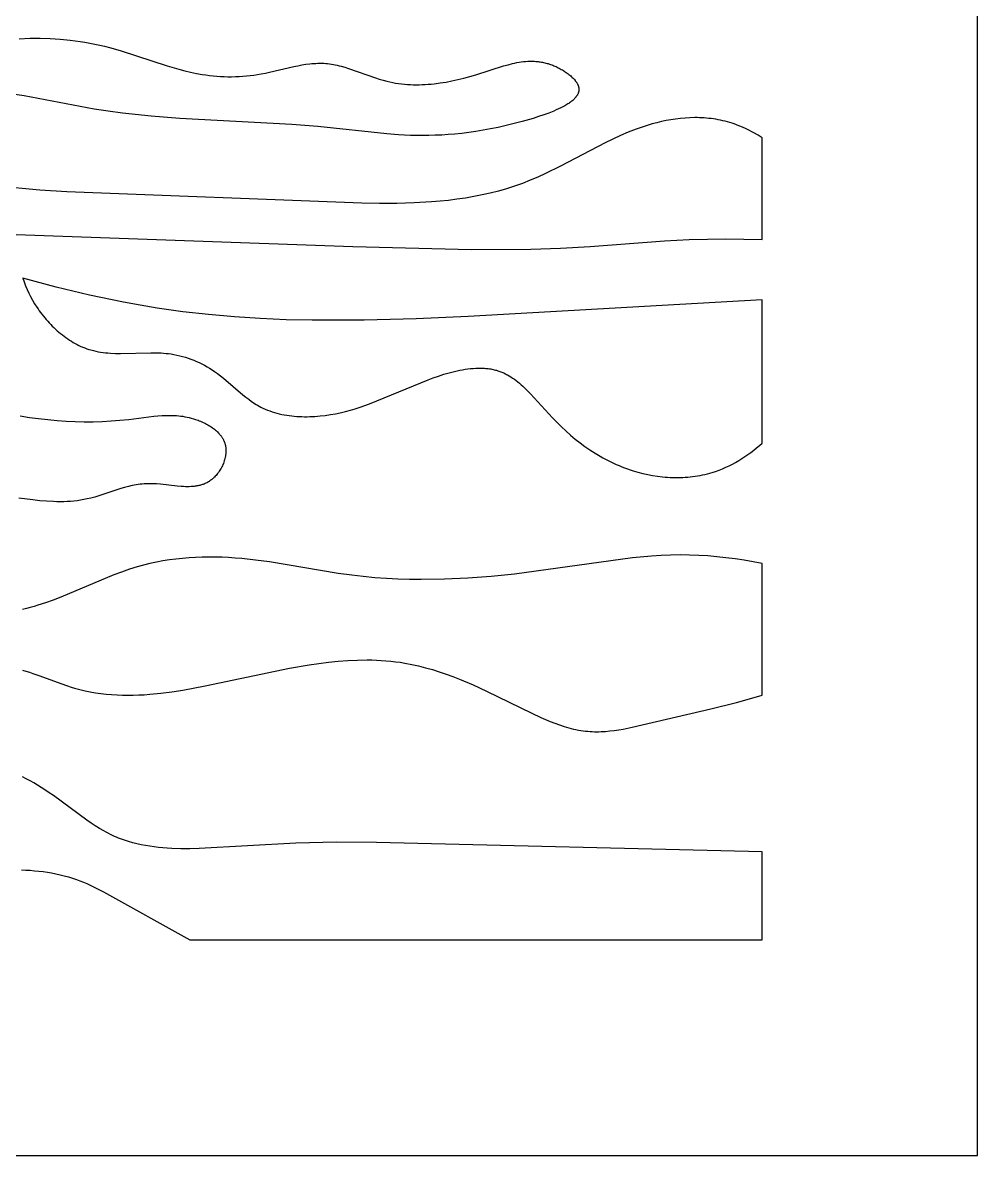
# Model space of a CAD drawing. Header units: millimetres. Extents: x 735 to 1140, y 263 to 1308.
# Drawn here: x 918.6 to 1140.3, y 262.6 to 525.6 of the extents above; entities that cross this region are included whole.
import ezdxf

# ---------------------------------------------------------------- set-up
doc = ezdxf.new("R2010")
doc.units = ezdxf.units.MM
doc.layers.add('DEFAULT_LAYER', color=1, linetype='Continuous', true_color=0xff0000)

msp = doc.modelspace()

# ---------------------------------------------------------------- linework, layer by layer
at = {"layer": 'DEFAULT_LAYER'}
for p, q in [((1140.35, 262.59), (1140.35, 1308.34)), ((917.83, 521.83), (920.35, 521.92)), ((920.35, 521.92), (922.67, 521.93)), ((922.67, 521.93), (925, 521.87)), ((925, 521.87), (927.33, 521.72)), ((927.33, 521.72), (929.65, 521.5)), ((929.65, 521.5), (931.96, 521.2)), ((931.96, 521.2), (933.11, 521.01)), ((933.11, 521.01), (934.26, 520.81)), ((934.26, 520.81), (935.41, 520.59)), ((935.41, 520.59), (936.55, 520.35)), ((936.55, 520.35), (937.68, 520.08)), ((937.68, 520.08), (938.81, 519.8)), ((938.81, 519.8), (940.17, 519.43)), ((940.17, 519.43), (941.53, 519.04)), ((941.53, 519.04), (952.23, 515.55)), ((952.23, 515.55), (954.92, 514.76)), ((981.61, 515.36), (982.54, 515.55)), ((982.54, 515.55), (983.47, 515.73)), ((983.47, 515.73), (984.4, 515.88)), ((984.4, 515.88), (985.33, 516)), ((985.33, 516), (985.79, 516.05)), ((985.79, 516.05), (986.26, 516.08)), ((986.26, 516.08), (986.72, 516.11)), ((986.72, 516.11), (987.18, 516.13)), ((987.18, 516.13), (987.64, 516.14)), ((987.64, 516.14), (988.1, 516.13)), ((988.1, 516.13), (988.56, 516.12)), ((988.56, 516.12), (989.02, 516.09)), ((989.02, 516.09), (989.46, 516.04)), ((989.46, 516.04), (989.91, 515.99)), ((989.91, 515.99), (990.35, 515.93)), ((990.35, 515.93), (990.8, 515.85)), ((990.8, 515.85), (991.24, 515.76)), ((991.24, 515.76), (991.69, 515.67)), ((991.69, 515.67), (992.13, 515.56)), ((992.13, 515.56), (992.57, 515.45)), ((992.57, 515.45), (993.46, 515.2)), ((1023.84, 513.43), (1030.33, 515.51)), ((1030.33, 515.51), (1031.35, 515.8)), ((1031.35, 515.8), (1032.37, 516.05)), ((1032.37, 516.05), (1032.88, 516.17)), ((1032.88, 516.17), (1033.4, 516.27)), ((1033.4, 516.27), (1033.91, 516.36)), ((1033.91, 516.36), (1034.42, 516.44)), ((1034.42, 516.44), (1034.94, 516.5)), ((1034.94, 516.5), (1035.45, 516.55)), ((1035.45, 516.55), (1035.97, 516.59)), ((1035.97, 516.59), (1036.49, 516.6)), ((1036.49, 516.6), (1037.01, 516.6)), ((1037.01, 516.6), (1037.27, 516.6)), ((1037.27, 516.6), (1037.53, 516.59)), ((1037.53, 516.59), (1037.79, 516.57)), ((1037.79, 516.57), (1038.05, 516.55)), ((1038.05, 516.55), (1038.32, 516.52)), ((1038.32, 516.52), (1038.58, 516.49)), ((1038.58, 516.49), (1038.84, 516.45)), ((1038.84, 516.45), (1039.1, 516.41)), ((1039.1, 516.41), (1039.37, 516.36)), ((1039.37, 516.36), (1039.63, 516.31)), ((1039.63, 516.31), (1039.9, 516.25)), ((1039.9, 516.25), (1040.16, 516.18)), ((1040.16, 516.18), (1040.43, 516.11)), ((1040.43, 516.11), (1040.69, 516.04)), ((1040.69, 516.04), (1040.96, 515.95)), ((1040.96, 515.95), (1041.23, 515.86)), ((1041.23, 515.86), (1041.5, 515.77)), ((1041.5, 515.77), (1041.76, 515.66)), ((1041.76, 515.66), (1042.01, 515.56)), ((1042.01, 515.56), (1042.26, 515.45)), ((1042.26, 515.45), (1042.51, 515.34)), ((954.92, 514.76), (956.27, 514.4)), ((956.27, 514.4), (957.62, 514.07)), ((957.62, 514.07), (958.99, 513.79)), ((958.99, 513.79), (960.36, 513.54)), ((960.36, 513.54), (961.2, 513.41)), ((961.2, 513.41), (962.05, 513.3)), ((962.05, 513.3), (962.89, 513.21)), ((962.89, 513.21), (963.74, 513.13)), ((963.74, 513.13), (964.6, 513.08)), ((964.6, 513.08), (965.45, 513.04)), ((965.45, 513.04), (966.31, 513.01)), ((966.31, 513.01), (967.17, 513.01)), ((967.17, 513.01), (968.03, 513.02)), ((968.03, 513.02), (968.89, 513.06)), ((968.89, 513.06), (969.75, 513.11)), ((969.75, 513.11), (970.61, 513.18)), ((970.61, 513.18), (971.47, 513.27)), ((971.47, 513.27), (972.33, 513.37)), ((972.33, 513.37), (973.19, 513.5)), ((973.19, 513.5), (974.05, 513.65)), ((974.05, 513.65), (975, 513.83)), ((975, 513.83), (975.95, 514.03)), ((975.95, 514.03), (981.61, 515.36)), ((993.46, 515.2), (994.34, 514.92)), ((994.34, 514.92), (1000.55, 512.74)), ((1021.09, 512.67), (1022.47, 513.04)), ((1022.47, 513.04), (1023.84, 513.43)), ((1042.51, 515.34), (1042.76, 515.23)), ((1042.76, 515.23), (1043, 515.1)), ((1043, 515.1), (1043.25, 514.98)), ((1043.25, 514.98), (1043.49, 514.85)), ((1043.49, 514.85), (1043.73, 514.71)), ((1043.73, 514.71), (1043.97, 514.57)), ((1043.97, 514.57), (1044.2, 514.43)), ((1044.2, 514.43), (1044.43, 514.28)), ((1044.43, 514.28), (1044.66, 514.13)), ((1044.66, 514.13), (1044.88, 513.98)), ((1044.88, 513.98), (1045.1, 513.82)), ((1045.1, 513.82), (1045.31, 513.67)), ((1045.31, 513.67), (1045.51, 513.51)), ((1045.51, 513.51), (1045.71, 513.34)), ((1045.71, 513.34), (1045.91, 513.18)), ((1045.91, 513.18), (1046.09, 513.01)), ((1046.09, 513.01), (1046.27, 512.84)), ((1046.27, 512.84), (1046.45, 512.67)), ((1000.55, 512.74), (1001.44, 512.45)), ((1001.44, 512.45), (1002.34, 512.18)), ((1002.34, 512.18), (1003.24, 511.95)), ((1003.24, 511.95), (1003.91, 511.79)), ((1003.91, 511.79), (1004.58, 511.65)), ((1004.58, 511.65), (1005.26, 511.53)), ((1005.26, 511.53), (1005.94, 511.43)), ((1005.94, 511.43), (1006.62, 511.34)), ((1006.62, 511.34), (1007.3, 511.27)), ((1007.3, 511.27), (1007.99, 511.22)), ((1007.99, 511.22), (1008.67, 511.18)), ((1008.67, 511.18), (1009.36, 511.15)), ((1009.36, 511.15), (1010.04, 511.14)), ((1010.04, 511.14), (1010.73, 511.15)), ((1010.73, 511.15), (1011.42, 511.17)), ((1011.42, 511.17), (1012.11, 511.2)), ((1012.11, 511.2), (1012.8, 511.24)), ((1012.8, 511.24), (1013.49, 511.3)), ((1013.49, 511.3), (1014.18, 511.37)), ((1014.18, 511.37), (1015.57, 511.55)), ((1015.57, 511.55), (1016.95, 511.77)), ((1016.95, 511.77), (1018.33, 512.03)), ((1018.33, 512.03), (1019.71, 512.33)), ((1019.71, 512.33), (1021.09, 512.67)), ((1046.45, 512.67), (1046.61, 512.5)), ((1046.61, 512.5), (1046.76, 512.33)), ((1046.76, 512.33), (1046.91, 512.16)), ((1046.91, 512.16), (1046.98, 512.07)), ((1046.98, 512.07), (1047.05, 511.98)), ((1047.05, 511.98), (1047.11, 511.9)), ((1047.11, 511.9), (1047.17, 511.81)), ((1047.17, 511.81), (1047.23, 511.73)), ((1047.23, 511.73), (1047.29, 511.64)), ((1047.29, 511.64), (1047.35, 511.55)), ((1047.35, 511.55), (1047.4, 511.47)), ((1047.4, 511.47), (1047.45, 511.38)), ((1047.45, 511.38), (1047.49, 511.29)), ((1047.49, 511.29), (1047.54, 511.21)), ((1047.54, 511.21), (1047.58, 511.12)), ((1047.58, 511.12), (1047.61, 511.04)), ((1047.61, 511.04), (1047.65, 510.95)), ((1047.65, 510.95), (1047.68, 510.87)), ((1047.68, 510.87), (1047.71, 510.78)), ((1047.71, 510.78), (1047.73, 510.7)), ((1047.73, 510.7), (1047.75, 510.61)), ((1047.75, 510.61), (1047.77, 510.53)), ((1047.77, 510.53), (1047.79, 510.44)), ((1047.79, 510.44), (1047.8, 510.4)), ((1047.8, 510.4), (1047.8, 510.36)), ((1047.8, 510.36), (1047.81, 510.32)), ((1047.81, 510.32), (1047.81, 510.28)), ((1047.81, 510.28), (1047.81, 510.24)), ((1047.81, 510.24), (1047.82, 510.19)), ((1047.82, 510.19), (1047.82, 510.15)), ((1047.82, 510.15), (1047.82, 510.11)), ((918.97, 508.55), (915.75, 509.06)), ((935.21, 505.47), (918.97, 508.55)), ((1046.53, 507.65), (1046.37, 507.51)), ((1046.68, 507.79), (1046.53, 507.65)), ((1046.82, 507.94), (1046.68, 507.79)), ((1046.89, 508.01), (1046.82, 507.94)), ((1046.96, 508.09), (1046.89, 508.01)), ((1047.02, 508.16), (1046.96, 508.09)), ((1047.08, 508.23), (1047.02, 508.16)), ((1047.14, 508.31), (1047.08, 508.23)), ((1047.2, 508.38), (1047.14, 508.31)), ((1047.26, 508.46), (1047.2, 508.38)), ((1047.31, 508.53), (1047.26, 508.46)), ((1047.36, 508.61), (1047.31, 508.53)), ((1047.41, 508.69), (1047.36, 508.61)), ((1047.45, 508.76), (1047.41, 508.69)), ((1047.5, 508.84), (1047.45, 508.76)), ((1047.54, 508.92), (1047.5, 508.84)), ((1047.57, 508.99), (1047.54, 508.92)), ((1047.61, 509.07), (1047.57, 508.99)), ((1047.64, 509.15), (1047.61, 509.07)), ((1047.67, 509.23), (1047.64, 509.15)), ((1047.7, 509.31), (1047.67, 509.23)), ((1047.72, 509.39), (1047.7, 509.31)), ((1047.75, 509.47), (1047.72, 509.39)), ((1047.77, 509.55), (1047.75, 509.47)), ((1047.78, 509.63), (1047.77, 509.55)), ((1047.8, 509.71), (1047.78, 509.63)), ((1047.81, 509.79), (1047.8, 509.75)), ((1047.8, 509.75), (1047.8, 509.71)), ((1047.82, 509.91), (1047.81, 509.87)), ((1047.81, 509.87), (1047.81, 509.83)), ((1047.81, 509.83), (1047.81, 509.79)), ((1047.82, 510.11), (1047.82, 510.07)), ((1047.82, 510.07), (1047.82, 510.03)), ((1047.82, 510.03), (1047.82, 509.99)), ((1047.82, 509.99), (1047.82, 509.95)), ((1047.82, 509.95), (1047.82, 509.91)), ((938.49, 504.97), (935.21, 505.47)), ((941.8, 504.53), (938.49, 504.97)), ((1042.01, 505.04), (1040.86, 504.58)), ((1042.56, 505.28), (1042.01, 505.04)), ((1043.1, 505.52), (1042.56, 505.28)), ((1043.61, 505.77), (1043.1, 505.52)), ((1044.11, 506.02), (1043.61, 505.77)), ((1044.58, 506.28), (1044.11, 506.02)), ((1045.02, 506.54), (1044.58, 506.28)), ((1045.24, 506.68), (1045.02, 506.54)), ((1045.44, 506.81), (1045.24, 506.68)), ((1045.64, 506.95), (1045.44, 506.81)), ((1045.83, 507.09), (1045.64, 506.95)), ((1046.02, 507.22), (1045.83, 507.09)), ((1046.2, 507.36), (1046.02, 507.22)), ((1046.37, 507.51), (1046.2, 507.36)), ((948.45, 503.84), (941.8, 504.53)), ((955.12, 503.33), (948.45, 503.84)), ((981.11, 501.94), (955.12, 503.33)), ((1034.65, 502.61), (1032.75, 502.11)), ((1037.17, 503.33), (1034.65, 502.61)), ((1038.43, 503.73), (1037.17, 503.33)), ((1039.66, 504.14), (1038.43, 503.73)), ((1040.86, 504.58), (1039.66, 504.14)), ((1065.91, 502.33), (1064.84, 502.05)), ((1066.99, 502.59), (1065.91, 502.33)), ((1068.08, 502.82), (1066.99, 502.59)), ((1069.18, 503.01), (1068.08, 502.82)), ((1070.28, 503.18), (1069.18, 503.01)), ((1071.39, 503.31), (1070.28, 503.18)), ((1072.49, 503.41), (1071.39, 503.31)), ((1073.6, 503.47), (1072.49, 503.41)), ((1074.71, 503.5), (1073.6, 503.47)), ((1075.26, 503.5), (1074.71, 503.5)), ((1075.81, 503.49), (1075.26, 503.5)), ((1076.36, 503.47), (1075.81, 503.49)), ((1076.91, 503.44), (1076.36, 503.47)), ((1077.46, 503.39), (1076.91, 503.44)), ((1078.01, 503.34), (1077.46, 503.39)), ((1078.55, 503.28), (1078.01, 503.34)), ((1079.1, 503.21), (1078.55, 503.28)), ((1079.64, 503.12), (1079.1, 503.21)), ((1080.18, 503.03), (1079.64, 503.12)), ((1080.72, 502.92), (1080.18, 503.03)), ((1081.25, 502.8), (1080.72, 502.92)), ((1081.78, 502.67), (1081.25, 502.8)), ((1082.31, 502.53), (1081.78, 502.67)), ((1082.84, 502.38), (1082.31, 502.53)), ((1083.37, 502.21), (1082.84, 502.38)), ((987.21, 501.44), (981.11, 501.94)), ((1003.19, 499.71), (987.21, 501.44)), ((1005.91, 499.52), (1003.19, 499.71)), ((1019.03, 499.7), (1017.47, 499.57)), ((1020.62, 499.86), (1019.03, 499.7)), ((1022.24, 500.06), (1020.62, 499.86)), ((1023.89, 500.3), (1022.24, 500.06)), ((1025.58, 500.57), (1023.89, 500.3)), ((1027.31, 500.89), (1025.58, 500.57)), ((1029.08, 501.25), (1027.31, 500.89)), ((1030.89, 501.65), (1029.08, 501.25)), ((1032.75, 502.11), (1030.89, 501.65)), ((1059.27, 500.12), (1057.46, 499.35)), ((1061.1, 500.83), (1059.27, 500.12)), ((1062.02, 501.16), (1061.1, 500.83)), ((1062.95, 501.48), (1062.02, 501.16)), ((1063.89, 501.77), (1062.95, 501.48)), ((1064.84, 502.05), (1063.89, 501.77)), ((1083.9, 502.03), (1083.37, 502.21)), ((1084.42, 501.84), (1083.9, 502.03)), ((1084.94, 501.64), (1084.42, 501.84)), ((1085.45, 501.43), (1084.94, 501.64)), ((1085.96, 501.21), (1085.45, 501.43)), ((1086.47, 500.98), (1085.96, 501.21)), ((1086.97, 500.74), (1086.47, 500.98)), ((1087.47, 500.49), (1086.97, 500.74)), ((1087.96, 500.23), (1087.47, 500.49)), ((1088.45, 499.96), (1087.96, 500.23)), ((1089.41, 499.4), (1088.45, 499.96)), ((1008.68, 499.39), (1005.91, 499.52)), ((1011.52, 499.35), (1008.68, 499.39)), ((1012.97, 499.36), (1011.52, 499.35)), ((1014.45, 499.4), (1012.97, 499.36)), ((1015.95, 499.47), (1014.45, 499.4)), ((1017.47, 499.57), (1015.95, 499.47)), ((1053.91, 497.67), (1043.52, 492.22)), ((1055.68, 498.53), (1053.91, 497.67)), ((1057.46, 499.35), (1055.68, 498.53)), ((1090.35, 498.81), (1089.41, 499.4)), ((1090.35, 475.2), (1090.35, 498.81)), ((1043.52, 492.22), (1040.05, 490.5)), ((1038.3, 489.7), (1036.53, 488.95)), ((1040.05, 490.5), (1038.3, 489.7)), ((922.65, 486.68), (912.46, 487.62)), ((928.88, 486.28), (922.65, 486.68)), ((1031, 487), (1029.12, 486.46)), ((1032.86, 487.59), (1031, 487)), ((1034.71, 488.24), (1032.86, 487.59)), ((1036.53, 488.95), (1034.71, 488.24)), ((997.39, 483.65), (928.88, 486.28)), ((1013.57, 483.92), (1009.57, 483.69)), ((1015.56, 484.09), (1013.57, 483.92)), ((1017.54, 484.3), (1015.56, 484.09)), ((1019.5, 484.55), (1017.54, 484.3)), ((1021.45, 484.84), (1019.5, 484.55)), ((1023.39, 485.17), (1021.45, 484.84)), ((1025.32, 485.55), (1023.39, 485.17)), ((1027.23, 485.98), (1025.32, 485.55)), ((1029.12, 486.46), (1027.23, 485.98)), ((1001.48, 483.57), (997.39, 483.65)), ((1005.54, 483.58), (1001.48, 483.57)), ((1009.57, 483.69), (1005.54, 483.58)), ((902.74, 476.88), (995.28, 473.58)), ((995.28, 473.58), (1022.86, 472.91)), ((1043.56, 473.21), (1050.44, 473.58)), ((1050.44, 473.58), (1067.67, 474.89)), ((1067.67, 474.89), (1073.41, 475.2)), ((1073.41, 475.2), (1077.65, 475.31)), ((1077.65, 475.31), (1081.88, 475.34)), ((1081.88, 475.34), (1090.35, 475.2)), ((1022.86, 472.91), (1036.66, 472.99)), ((1036.66, 472.99), (1043.56, 473.21)), ((926.41, 464.18), (918.68, 466.24)), ((918.68, 466.24), (918.98, 465.36)), ((918.98, 465.36), (919.31, 464.49)), ((919.31, 464.49), (919.67, 463.63)), ((919.67, 463.63), (920.06, 462.78)), ((934.19, 462.31), (926.41, 464.18)), ((920.06, 462.78), (920.48, 461.95)), ((920.48, 461.95), (920.93, 461.12)), ((920.93, 461.12), (921.41, 460.31)), ((921.41, 460.31), (921.92, 459.51)), ((942.02, 460.66), (934.19, 462.31)), ((945.96, 459.94), (942.02, 460.66)), ((1090.35, 461.23), (1022.12, 457.31)), ((1090.35, 427.94), (1090.35, 461.23)), ((921.92, 459.51), (922.21, 459.09)), ((922.21, 459.09), (922.5, 458.67)), ((922.5, 458.67), (922.81, 458.25)), ((922.81, 458.25), (923.12, 457.84)), ((923.12, 457.84), (923.44, 457.43)), ((949.9, 459.29), (945.96, 459.94)), ((955.85, 458.45), (949.9, 459.29)), ((961.82, 457.77), (955.85, 458.45)), ((967.81, 457.24), (961.82, 457.77)), ((923.44, 457.43), (923.77, 457.03)), ((923.77, 457.03), (924.1, 456.63)), ((924.1, 456.63), (924.45, 456.24)), ((924.45, 456.24), (924.8, 455.86)), ((924.8, 455.86), (925.15, 455.48)), ((925.15, 455.48), (925.52, 455.11)), ((925.52, 455.11), (925.89, 454.75)), ((973.81, 456.86), (967.81, 457.24)), ((979.82, 456.6), (973.81, 456.86)), ((985.85, 456.45), (979.82, 456.6)), ((997.92, 456.46), (985.85, 456.45)), ((1010.02, 456.78), (997.92, 456.46)), ((1022.12, 457.31), (1010.02, 456.78)), ((925.89, 454.75), (926.27, 454.39)), ((926.27, 454.39), (926.66, 454.04)), ((926.66, 454.04), (927.05, 453.7)), ((927.05, 453.7), (927.44, 453.37)), ((927.44, 453.37), (927.85, 453.05)), ((927.85, 453.05), (928.26, 452.74)), ((928.26, 452.74), (928.67, 452.44)), ((928.67, 452.44), (929.09, 452.15)), ((929.09, 452.15), (929.52, 451.86)), ((929.52, 451.86), (929.95, 451.59)), ((929.95, 451.59), (930.39, 451.33)), ((930.39, 451.33), (930.83, 451.08)), ((930.83, 451.08), (931.27, 450.85)), ((931.27, 450.85), (931.72, 450.62)), ((931.72, 450.62), (932.18, 450.41)), ((932.18, 450.41), (932.63, 450.21)), ((932.63, 450.21), (933.09, 450.03)), ((933.09, 450.03), (933.56, 449.86)), ((933.56, 449.86), (934.03, 449.7)), ((934.03, 449.7), (934.5, 449.56)), ((934.5, 449.56), (935.05, 449.41)), ((935.05, 449.41), (935.61, 449.28)), ((935.61, 449.28), (936.17, 449.17)), ((936.17, 449.17), (936.73, 449.07)), ((936.73, 449.07), (937.3, 448.99)), ((937.3, 448.99), (937.86, 448.92)), ((937.86, 448.92), (938.44, 448.87)), ((938.44, 448.87), (939.01, 448.83)), ((939.01, 448.83), (940.17, 448.78)), ((940.17, 448.78), (941.34, 448.77)), ((941.34, 448.77), (948.42, 448.94)), ((948.42, 448.94), (949.6, 448.92)), ((949.6, 448.92), (950.77, 448.87)), ((950.77, 448.87), (951.36, 448.83)), ((951.36, 448.83), (951.94, 448.78)), ((951.94, 448.78), (952.53, 448.72)), ((952.53, 448.72), (953.11, 448.64)), ((953.11, 448.64), (953.78, 448.53)), ((953.78, 448.53), (954.45, 448.39)), ((954.45, 448.39), (955.12, 448.24)), ((955.12, 448.24), (955.78, 448.07)), ((955.78, 448.07), (956.43, 447.88)), ((956.43, 447.88), (957.09, 447.67)), ((957.09, 447.67), (957.73, 447.44)), ((957.73, 447.44), (958.37, 447.19)), ((958.37, 447.19), (959, 446.92)), ((959, 446.92), (959.63, 446.64)), ((959.63, 446.64), (960.24, 446.33)), ((960.24, 446.33), (960.85, 446.01)), ((960.85, 446.01), (961.45, 445.68)), ((961.45, 445.68), (962.04, 445.33)), ((962.04, 445.33), (962.62, 444.96)), ((962.62, 444.96), (963.19, 444.58)), ((963.19, 444.58), (963.89, 444.08)), ((1017.72, 444.28), (1018.96, 444.6)), ((1018.96, 444.6), (1019.58, 444.74)), ((1019.58, 444.74), (1020.2, 444.87)), ((1020.2, 444.87), (1020.82, 444.99)), ((1020.82, 444.99), (1021.43, 445.09)), ((1021.43, 445.09), (1022.04, 445.18)), ((1022.04, 445.18), (1022.65, 445.25)), ((1022.65, 445.25), (1023.25, 445.3)), ((1023.25, 445.3), (1023.85, 445.34)), ((1023.85, 445.34), (1024.44, 445.36)), ((1024.44, 445.36), (1025.03, 445.36)), ((1025.03, 445.36), (1025.33, 445.35)), ((1025.33, 445.35), (1025.62, 445.34)), ((1025.62, 445.34), (1025.91, 445.32)), ((1025.91, 445.32), (1026.19, 445.3)), ((1026.19, 445.3), (1026.48, 445.27)), ((1026.48, 445.27), (1026.76, 445.23)), ((1026.76, 445.23), (1027.04, 445.19)), ((1027.04, 445.19), (1027.33, 445.15)), ((1027.33, 445.15), (1027.6, 445.1)), ((1027.6, 445.1), (1027.88, 445.04)), ((1027.88, 445.04), (1028.15, 444.98)), ((1028.15, 444.98), (1028.43, 444.91)), ((1028.43, 444.91), (1028.7, 444.84)), ((1028.7, 444.84), (1028.97, 444.76)), ((1028.97, 444.76), (1029.23, 444.67)), ((1029.23, 444.67), (1029.49, 444.58)), ((1029.49, 444.58), (1029.71, 444.49)), ((1029.71, 444.49), (1029.93, 444.4)), ((963.89, 444.08), (964.57, 443.56)), ((964.57, 443.56), (965.25, 443.02)), ((965.25, 443.02), (969.8, 439.15)), ((999.22, 437.07), (1012.77, 442.64)), ((1012.77, 442.64), (1014, 443.09)), ((1014, 443.09), (1015.23, 443.52)), ((1015.23, 443.52), (1016.47, 443.92)), ((1016.47, 443.92), (1017.72, 444.28)), ((1029.93, 444.4), (1030.15, 444.31)), ((1030.15, 444.31), (1030.36, 444.22)), ((1030.36, 444.22), (1030.58, 444.11)), ((1030.58, 444.11), (1030.79, 444.01)), ((1030.79, 444.01), (1031, 443.9)), ((1031, 443.9), (1031.21, 443.79)), ((1031.21, 443.79), (1031.62, 443.55)), ((1031.62, 443.55), (1032.03, 443.3)), ((1032.03, 443.3), (1032.43, 443.03)), ((1032.43, 443.03), (1032.83, 442.75)), ((1032.83, 442.75), (1033.22, 442.46)), ((1033.22, 442.46), (1033.61, 442.15)), ((1033.61, 442.15), (1034, 441.84)), ((1034, 441.84), (1034.38, 441.51)), ((1034.38, 441.51), (1034.76, 441.17)), ((1034.76, 441.17), (1035.13, 440.83)), ((1035.13, 440.83), (1035.88, 440.11)), ((1035.88, 440.11), (1036.61, 439.37)), ((1036.61, 439.37), (1041.68, 433.83)), ((969.8, 439.15), (970.46, 438.62)), ((970.46, 438.62), (971.13, 438.11)), ((971.13, 438.11), (971.81, 437.62)), ((971.81, 437.62), (972.16, 437.39)), ((972.16, 437.39), (972.5, 437.16)), ((972.5, 437.16), (972.86, 436.94)), ((972.86, 436.94), (973.21, 436.72)), ((973.21, 436.72), (973.57, 436.52)), ((997.01, 436.29), (998.12, 436.67)), ((998.12, 436.67), (999.22, 437.07)), ((918.05, 434.26), (920.2, 433.92)), ((920.2, 433.92), (922.35, 433.63)), ((943.32, 433.46), (949.08, 434.19)), ((949.08, 434.19), (950.04, 434.28)), ((950.04, 434.28), (951.01, 434.34)), ((951.01, 434.34), (951.97, 434.38)), ((951.97, 434.38), (952.45, 434.39)), ((952.45, 434.39), (952.94, 434.39)), ((952.94, 434.39), (953.42, 434.38)), ((953.42, 434.38), (953.9, 434.36)), ((953.9, 434.36), (954.39, 434.32)), ((954.39, 434.32), (954.87, 434.28)), ((954.87, 434.28), (955.36, 434.23)), ((955.36, 434.23), (955.84, 434.16)), ((955.84, 434.16), (956.33, 434.08)), ((956.33, 434.08), (956.82, 433.98)), ((956.82, 433.98), (957.31, 433.88)), ((973.57, 436.52), (973.94, 436.32)), ((973.94, 436.32), (974.45, 436.07)), ((974.45, 436.07), (974.96, 435.83)), ((974.96, 435.83), (975.49, 435.61)), ((975.49, 435.61), (976.02, 435.41)), ((976.02, 435.41), (976.57, 435.22)), ((976.57, 435.22), (977.11, 435.05)), ((977.11, 435.05), (977.67, 434.89)), ((977.67, 434.89), (978.23, 434.75)), ((978.23, 434.75), (978.8, 434.62)), ((978.8, 434.62), (979.37, 434.5)), ((979.37, 434.5), (979.95, 434.4)), ((979.95, 434.4), (980.53, 434.32)), ((980.53, 434.32), (981.12, 434.25)), ((981.12, 434.25), (981.71, 434.19)), ((981.71, 434.19), (982.3, 434.14)), ((982.3, 434.14), (982.9, 434.11)), ((982.9, 434.11), (983.5, 434.09)), ((983.5, 434.09), (984.1, 434.08)), ((984.1, 434.08), (984.7, 434.08)), ((984.7, 434.08), (985.3, 434.09)), ((985.3, 434.09), (985.9, 434.11)), ((985.9, 434.11), (986.5, 434.15)), ((986.5, 434.15), (987.7, 434.25)), ((987.7, 434.25), (988.9, 434.39)), ((988.9, 434.39), (990.09, 434.56)), ((990.09, 434.56), (991.26, 434.77)), ((991.26, 434.77), (992.41, 435.01)), ((992.41, 435.01), (993.59, 435.29)), ((993.59, 435.29), (994.74, 435.6)), ((994.74, 435.6), (995.88, 435.93)), ((995.88, 435.93), (997.01, 436.29)), ((922.35, 433.63), (924.51, 433.39)), ((924.51, 433.39), (926.68, 433.19)), ((926.68, 433.19), (928.75, 433.05)), ((928.75, 433.05), (930.83, 432.96)), ((930.83, 432.96), (932.91, 432.91)), ((932.91, 432.91), (935, 432.92)), ((935, 432.92), (937.08, 432.97)), ((937.08, 432.97), (939.16, 433.08)), ((939.16, 433.08), (941.24, 433.24)), ((941.24, 433.24), (943.32, 433.46)), ((957.31, 433.88), (957.8, 433.75)), ((957.8, 433.75), (958.29, 433.61)), ((958.29, 433.61), (958.78, 433.46)), ((958.78, 433.46), (959.07, 433.36)), ((959.07, 433.36), (959.36, 433.25)), ((959.36, 433.25), (959.65, 433.14)), ((959.65, 433.14), (959.94, 433.02)), ((959.94, 433.02), (960.23, 432.89)), ((960.23, 432.89), (960.52, 432.76)), ((960.52, 432.76), (960.81, 432.63)), ((960.81, 432.63), (961.09, 432.49)), ((961.09, 432.49), (961.36, 432.34)), ((961.36, 432.34), (961.64, 432.19)), ((961.64, 432.19), (961.91, 432.03)), ((961.91, 432.03), (962.17, 431.86)), ((962.17, 431.86), (962.43, 431.69)), ((962.43, 431.69), (962.69, 431.52)), ((962.69, 431.52), (962.93, 431.34)), ((962.93, 431.34), (963.18, 431.15)), ((1041.68, 433.83), (1042.71, 432.77)), ((1042.71, 432.77), (1043.75, 431.75)), ((1043.75, 431.75), (1044.81, 430.76)), ((963.18, 431.15), (963.41, 430.96)), ((963.41, 430.96), (963.63, 430.76)), ((963.63, 430.76), (963.85, 430.56)), ((963.85, 430.56), (964.06, 430.35)), ((964.06, 430.35), (964.16, 430.24)), ((964.16, 430.24), (964.26, 430.13)), ((964.26, 430.13), (964.36, 430.02)), ((964.36, 430.02), (964.45, 429.91)), ((964.45, 429.91), (964.54, 429.8)), ((964.54, 429.8), (964.63, 429.69)), ((964.63, 429.69), (964.72, 429.57)), ((964.72, 429.57), (964.8, 429.46)), ((964.8, 429.46), (964.88, 429.34)), ((964.88, 429.34), (964.96, 429.22)), ((964.96, 429.22), (965.03, 429.1)), ((965.03, 429.1), (965.11, 428.98)), ((965.11, 428.98), (965.18, 428.86)), ((965.18, 428.86), (965.24, 428.74)), ((965.24, 428.74), (965.3, 428.61)), ((1044.81, 430.76), (1045.89, 429.8)), ((1045.89, 429.8), (1046.98, 428.88)), ((1046.98, 428.88), (1048.1, 428)), ((965.3, 428.61), (965.36, 428.48)), ((965.36, 428.48), (965.42, 428.36)), ((965.42, 428.36), (965.47, 428.23)), ((965.47, 428.23), (965.52, 428.1)), ((965.52, 428.1), (965.57, 427.97)), ((965.57, 427.97), (965.61, 427.83)), ((965.61, 427.83), (965.65, 427.7)), ((965.65, 427.7), (965.69, 427.57)), ((965.69, 427.57), (965.72, 427.43)), ((965.72, 427.43), (965.75, 427.3)), ((965.75, 427.3), (965.77, 427.16)), ((965.77, 427.16), (965.79, 427.03)), ((965.79, 427.03), (965.81, 426.9)), ((965.81, 426.9), (965.83, 426.76)), ((965.83, 426.76), (965.84, 426.62)), ((965.84, 426.62), (965.85, 426.49)), ((965.85, 426.49), (965.85, 426.35)), ((965.85, 426.35), (965.85, 426.21)), ((965.85, 426.21), (965.85, 426.07)), ((965.85, 426.07), (965.85, 425.93)), ((1048.1, 428), (1049.23, 427.16)), ((1049.23, 427.16), (1050.39, 426.36)), ((1050.39, 426.36), (1051.57, 425.6)), ((1087.75, 425.79), (1088.42, 426.3)), ((1088.42, 426.3), (1089.08, 426.83)), ((1089.08, 426.83), (1089.72, 427.38)), ((1089.72, 427.38), (1090.35, 427.94)), ((965.35, 423.52), (965.25, 423.24)), ((965.45, 423.8), (965.35, 423.52)), ((965.54, 424.09), (965.45, 423.8)), ((965.61, 424.37), (965.54, 424.09)), ((965.68, 424.65), (965.61, 424.37)), ((965.71, 424.8), (965.68, 424.65)), ((965.74, 424.94), (965.71, 424.8)), ((965.76, 425.08), (965.74, 424.94)), ((965.78, 425.22), (965.76, 425.08)), ((965.8, 425.37), (965.78, 425.22)), ((965.82, 425.51), (965.8, 425.37)), ((965.83, 425.65), (965.82, 425.51)), ((965.84, 425.79), (965.83, 425.65)), ((965.85, 425.93), (965.84, 425.79)), ((1051.57, 425.6), (1052.76, 424.88)), ((1052.76, 424.88), (1053.37, 424.53)), ((1053.37, 424.53), (1053.98, 424.2)), ((1053.98, 424.2), (1054.6, 423.88)), ((1054.6, 423.88), (1055.22, 423.57)), ((1055.22, 423.57), (1055.85, 423.27)), ((1083.45, 423.06), (1084.2, 423.47)), ((1084.2, 423.47), (1084.93, 423.89)), ((1084.93, 423.89), (1085.65, 424.34)), ((1085.65, 424.34), (1086.36, 424.8)), ((1086.36, 424.8), (1087.06, 425.29)), ((1087.06, 425.29), (1087.75, 425.79)), ((963.92, 420.91), (963.74, 420.68)), ((964.1, 421.15), (963.92, 420.91)), ((964.27, 421.4), (964.1, 421.15)), ((964.43, 421.65), (964.27, 421.4)), ((964.59, 421.9), (964.43, 421.65)), ((964.73, 422.16), (964.59, 421.9)), ((964.87, 422.43), (964.73, 422.16)), ((965.01, 422.7), (964.87, 422.43)), ((965.13, 422.97), (965.01, 422.7)), ((965.25, 423.24), (965.13, 422.97)), ((1055.85, 423.27), (1056.49, 422.99)), ((1056.49, 422.99), (1057.13, 422.71)), ((1057.13, 422.71), (1057.77, 422.45)), ((1057.77, 422.45), (1058.43, 422.2)), ((1058.43, 422.2), (1059.08, 421.96)), ((1059.08, 421.96), (1059.75, 421.73)), ((1059.75, 421.73), (1060.42, 421.52)), ((1060.42, 421.52), (1061.53, 421.19)), ((1061.53, 421.19), (1062.65, 420.9)), ((1062.65, 420.9), (1063.79, 420.65)), ((1077.09, 420.67), (1077.65, 420.81)), ((1077.65, 420.81), (1078.21, 420.96)), ((1078.21, 420.96), (1078.76, 421.12)), ((1078.76, 421.12), (1079.57, 421.38)), ((1079.57, 421.38), (1080.36, 421.67)), ((1080.36, 421.67), (1081.15, 421.98)), ((1081.15, 421.98), (1081.93, 422.32)), ((1081.93, 422.32), (1082.69, 422.68)), ((1082.69, 422.68), (1083.45, 423.06)), ((944.54, 418.16), (944.08, 418.07)), ((944.99, 418.24), (944.54, 418.16)), ((945.45, 418.32), (944.99, 418.24)), ((945.9, 418.38), (945.45, 418.32)), ((946.37, 418.43), (945.9, 418.38)), ((946.83, 418.47), (946.37, 418.43)), ((947.3, 418.5), (946.83, 418.47)), ((947.77, 418.52), (947.3, 418.5)), ((948.25, 418.52), (947.77, 418.52)), ((948.72, 418.51), (948.25, 418.52)), ((949.2, 418.49), (948.72, 418.51)), ((949.68, 418.47), (949.2, 418.49)), ((950.65, 418.38), (949.68, 418.47)), ((954.53, 417.95), (950.65, 418.38)), ((959.76, 418.12), (959.55, 418.07)), ((959.97, 418.18), (959.76, 418.12)), ((960.18, 418.24), (959.97, 418.18)), ((960.38, 418.3), (960.18, 418.24)), ((960.59, 418.37), (960.38, 418.3)), ((960.79, 418.45), (960.59, 418.37)), ((960.99, 418.54), (960.79, 418.45)), ((961.18, 418.63), (960.99, 418.54)), ((961.38, 418.72), (961.18, 418.63)), ((961.57, 418.82), (961.38, 418.72)), ((961.76, 418.93), (961.57, 418.82)), ((961.95, 419.05), (961.76, 418.93)), ((962.13, 419.17), (961.95, 419.05)), ((962.32, 419.31), (962.13, 419.17)), ((962.42, 419.39), (962.32, 419.31)), ((962.53, 419.47), (962.42, 419.39)), ((962.64, 419.56), (962.53, 419.47)), ((962.75, 419.65), (962.64, 419.56)), ((962.85, 419.75), (962.75, 419.65)), ((962.95, 419.84), (962.85, 419.75)), ((963.06, 419.94), (962.95, 419.84)), ((963.16, 420.04), (963.06, 419.94)), ((963.36, 420.25), (963.16, 420.04)), ((963.55, 420.46), (963.36, 420.25)), ((963.74, 420.68), (963.55, 420.46)), ((1063.79, 420.65), (1064.93, 420.44)), ((1064.93, 420.44), (1066.09, 420.26)), ((1066.09, 420.26), (1067.25, 420.12)), ((1067.25, 420.12), (1067.83, 420.06)), ((1067.83, 420.06), (1068.41, 420.02)), ((1068.41, 420.02), (1069, 419.99)), ((1069, 419.99), (1069.58, 419.96)), ((1069.58, 419.96), (1070.17, 419.95)), ((1070.17, 419.95), (1070.75, 419.95)), ((1070.75, 419.95), (1071.33, 419.96)), ((1071.33, 419.96), (1071.92, 419.98)), ((1071.92, 419.98), (1072.5, 420.01)), ((1072.5, 420.01), (1073.08, 420.05)), ((1073.08, 420.05), (1073.66, 420.1)), ((1073.66, 420.1), (1074.23, 420.17)), ((1074.23, 420.17), (1074.81, 420.25)), ((1074.81, 420.25), (1075.38, 420.34)), ((1075.38, 420.34), (1075.95, 420.44)), ((1075.95, 420.44), (1076.52, 420.55)), ((1076.52, 420.55), (1077.09, 420.67)), ((941.42, 417.37), (935.36, 415.43)), ((942.3, 417.63), (941.42, 417.37)), ((943.19, 417.86), (942.3, 417.63)), ((944.08, 418.07), (943.19, 417.86)), ((955.48, 417.87), (954.53, 417.95)), ((955.95, 417.85), (955.48, 417.87)), ((956.42, 417.83), (955.95, 417.85)), ((956.89, 417.82), (956.42, 417.83)), ((957.34, 417.82), (956.89, 417.82)), ((957.8, 417.84), (957.34, 417.82)), ((958.02, 417.85), (957.8, 417.84)), ((958.24, 417.87), (958.02, 417.85)), ((958.47, 417.89), (958.24, 417.87)), ((958.69, 417.92), (958.47, 417.89)), ((958.9, 417.95), (958.69, 417.92)), ((959.12, 417.99), (958.9, 417.95)), ((959.34, 418.03), (959.12, 417.99)), ((959.55, 418.07), (959.34, 418.03)), ((921.01, 414.74), (917.78, 415.18)), ((922.61, 414.56), (921.01, 414.74)), ((924.21, 414.43), (922.61, 414.56)), ((925.81, 414.35), (924.21, 414.43)), ((926.6, 414.33), (925.81, 414.35)), ((927.39, 414.33), (926.6, 414.33)), ((928.18, 414.34), (927.39, 414.33)), ((928.97, 414.37), (928.18, 414.34)), ((929.75, 414.42), (928.97, 414.37)), ((930.53, 414.49), (929.75, 414.42)), ((931.31, 414.58), (930.53, 414.49)), ((932.08, 414.69), (931.31, 414.58)), ((932.85, 414.82), (932.08, 414.69)), ((933.62, 414.98), (932.85, 414.82)), ((934.49, 415.19), (933.62, 414.98)), ((935.36, 415.43), (934.49, 415.19)), ((948.2, 399.98), (946.72, 399.61)), ((949.7, 400.3), (948.2, 399.98)), ((951.2, 400.58), (949.7, 400.3)), ((952.71, 400.82), (951.2, 400.58)), ((954.23, 401.02), (952.71, 400.82)), ((955.75, 401.18), (954.23, 401.02)), ((957.27, 401.31), (955.75, 401.18)), ((958.8, 401.4), (957.27, 401.31)), ((960.33, 401.46), (958.8, 401.4)), ((961.86, 401.48), (960.33, 401.46)), ((963.39, 401.47), (961.86, 401.48)), ((964.93, 401.43), (963.39, 401.47)), ((966.46, 401.37), (964.93, 401.43)), ((967.98, 401.27), (966.46, 401.37)), ((969.51, 401.15), (967.98, 401.27)), ((972.73, 400.8), (969.51, 401.15)), ((975.94, 400.37), (972.73, 400.8)), ((991.88, 397.71), (975.94, 400.37)), ((1060.3, 401.34), (1032.86, 397.55)), ((1064.7, 401.73), (1060.3, 401.34)), ((1066.91, 401.86), (1064.7, 401.73)), ((1069.11, 401.95), (1066.91, 401.86)), ((1071.31, 401.98), (1069.11, 401.95)), ((1073.52, 401.95), (1071.31, 401.98)), ((1075.63, 401.87), (1073.52, 401.95)), ((1077.74, 401.74), (1075.63, 401.87)), ((1079.86, 401.55), (1077.74, 401.74)), ((1081.96, 401.32), (1079.86, 401.55)), ((1084.07, 401.05), (1081.96, 401.32)), ((1086.17, 400.73), (1084.07, 401.05)), ((1090.35, 400.01), (1086.17, 400.73)), ((1090.35, 369.44), (1090.35, 400.01)), ((939.84, 397.34), (927.49, 392.18)), ((941.62, 398.01), (939.84, 397.34)), ((943.43, 398.64), (941.62, 398.01)), ((945.24, 399.2), (943.43, 398.64)), ((946.72, 399.61), (945.24, 399.2)), ((995.07, 397.26), (991.88, 397.71)), ((997.74, 396.95), (995.07, 397.26)), ((1032.86, 397.55), (1027.45, 397)), ((1000.42, 396.7), (997.74, 396.95)), ((1003.11, 396.51), (1000.42, 396.7)), ((1005.8, 396.37), (1003.11, 396.51)), ((1008.5, 396.29), (1005.8, 396.37)), ((1011.2, 396.25), (1008.5, 396.29)), ((1016.61, 396.33), (1011.2, 396.25)), ((1022.03, 396.58), (1016.61, 396.33)), ((1027.45, 397), (1022.03, 396.58)), ((927.49, 392.18), (925.73, 391.5)), ((919.49, 389.56), (918.59, 389.35)), ((920.39, 389.78), (919.49, 389.56)), ((921.29, 390.03), (920.39, 389.78)), ((922.18, 390.29), (921.29, 390.03)), ((923.96, 390.87), (922.18, 390.29)), ((925.73, 391.5), (923.96, 390.87)), ((980.6, 375.7), (985.15, 376.48)), ((985.15, 376.48), (987.41, 376.81)), ((987.41, 376.81), (989.67, 377.09)), ((989.67, 377.09), (991.92, 377.32)), ((991.92, 377.32), (994.16, 377.48)), ((994.16, 377.48), (996.39, 377.58)), ((996.39, 377.58), (998.61, 377.61)), ((998.61, 377.61), (999.71, 377.6)), ((999.71, 377.6), (1000.81, 377.56)), ((1000.81, 377.56), (1001.91, 377.5)), ((1001.91, 377.5), (1003.01, 377.43)), ((1003.01, 377.43), (1004.1, 377.33)), ((1004.1, 377.33), (1005.19, 377.2)), ((1005.19, 377.2), (1006.28, 377.05)), ((1006.28, 377.05), (1007.36, 376.88)), ((1007.36, 376.88), (1008.98, 376.58)), ((1008.98, 376.58), (1010.58, 376.22)), ((1010.58, 376.22), (1012.18, 375.81)), ((918.57, 375.22), (919.39, 374.99)), ((919.39, 374.99), (920.21, 374.74)), ((920.21, 374.74), (921.03, 374.48)), ((921.03, 374.48), (922.65, 373.91)), ((922.65, 373.91), (927.47, 372.12)), ((961.05, 371.57), (980.6, 375.7)), ((1012.18, 375.81), (1013.78, 375.35)), ((1013.78, 375.35), (1015.37, 374.85)), ((1015.37, 374.85), (1016.95, 374.31)), ((1016.95, 374.31), (1018.53, 373.73)), ((1018.53, 373.73), (1020.1, 373.12)), ((927.47, 372.12), (929.07, 371.56)), ((929.07, 371.56), (929.88, 371.3)), ((929.88, 371.3), (930.69, 371.06)), ((930.69, 371.06), (931.9, 370.73)), ((955.86, 370.61), (961.05, 371.57)), ((1020.1, 373.12), (1023.24, 371.8)), ((1023.24, 371.8), (1026.36, 370.38)), ((931.9, 370.73), (933.12, 370.44)), ((933.12, 370.44), (934.35, 370.19)), ((934.35, 370.19), (935.58, 369.97)), ((935.58, 369.97), (936.81, 369.8)), ((936.81, 369.8), (938.06, 369.66)), ((938.06, 369.66), (939.3, 369.55)), ((939.3, 369.55), (940.55, 369.48)), ((940.55, 369.48), (941.81, 369.43)), ((941.81, 369.43), (943.07, 369.42)), ((943.07, 369.42), (944.33, 369.44)), ((944.33, 369.44), (945.6, 369.48)), ((945.6, 369.48), (946.87, 369.54)), ((946.87, 369.54), (948.15, 369.64)), ((948.15, 369.64), (950.71, 369.88)), ((950.71, 369.88), (953.28, 370.21)), ((953.28, 370.21), (955.86, 370.61)), ((1026.36, 370.38), (1036.86, 365.23)), ((1084.44, 367.75), (1087.4, 368.56)), ((1087.4, 368.56), (1090.35, 369.44)), ((1060.18, 361.98), (1078.49, 366.27)), ((1078.49, 366.27), (1084.44, 367.75)), ((1036.86, 365.23), (1039, 364.23)), ((1039, 364.23), (1040.07, 363.76)), ((1040.07, 363.76), (1041.15, 363.31)), ((1041.15, 363.31), (1042.23, 362.89)), ((1042.23, 362.89), (1043.31, 362.5)), ((1043.31, 362.5), (1044.4, 362.15)), ((1044.4, 362.15), (1044.94, 361.98)), ((1044.94, 361.98), (1045.49, 361.83)), ((1045.49, 361.83), (1046.04, 361.69)), ((1046.04, 361.69), (1046.58, 361.56)), ((1046.58, 361.56), (1047.13, 361.44)), ((1047.13, 361.44), (1047.69, 361.33)), ((1047.69, 361.33), (1048.24, 361.23)), ((1048.24, 361.23), (1048.79, 361.15)), ((1048.79, 361.15), (1049.35, 361.08)), ((1049.35, 361.08), (1049.91, 361.03)), ((1049.91, 361.03), (1050.41, 360.99)), ((1050.41, 360.99), (1050.92, 360.97)), ((1050.92, 360.97), (1051.43, 360.95)), ((1051.43, 360.95), (1051.93, 360.95)), ((1051.93, 360.95), (1052.44, 360.95)), ((1052.44, 360.95), (1052.96, 360.97)), ((1052.96, 360.97), (1053.98, 361.02)), ((1053.98, 361.02), (1055.01, 361.12)), ((1055.01, 361.12), (1056.04, 361.24)), ((1056.04, 361.24), (1057.07, 361.39)), ((1057.07, 361.39), (1058.11, 361.57)), ((1058.11, 361.57), (1060.18, 361.98)), ((919.48, 350.02), (918.58, 350.47)), ((920.36, 349.55), (919.48, 350.02)), ((921.24, 349.05), (920.36, 349.55)), ((922.1, 348.54), (921.24, 349.05)), ((922.96, 348.01), (922.1, 348.54)), ((923.81, 347.46), (922.96, 348.01)), ((924.81, 346.79), (923.81, 347.46)), ((925.81, 346.1), (924.81, 346.79)), ((933.55, 340.4), (925.81, 346.1)), ((934.52, 339.73), (933.55, 340.4)), ((935.5, 339.09), (934.52, 339.73)), ((936.49, 338.48), (935.5, 339.09)), ((937.49, 337.9), (936.49, 338.48)), ((938, 337.62), (937.49, 337.9)), ((938.5, 337.35), (938, 337.62)), ((939.02, 337.1), (938.5, 337.35)), ((939.53, 336.85), (939.02, 337.1)), ((939.99, 336.65), (939.53, 336.85)), ((940.44, 336.45), (939.99, 336.65)), ((940.9, 336.26), (940.44, 336.45)), ((941.37, 336.08), (940.9, 336.26)), ((942.3, 335.75), (941.37, 336.08)), ((943.25, 335.44), (942.3, 335.75)), ((944.21, 335.17), (943.25, 335.44)), ((945.18, 334.92), (944.21, 335.17)), ((946.16, 334.71), (945.18, 334.92)), ((947.15, 334.51), (946.16, 334.71)), ((948.15, 334.35), (947.15, 334.51)), ((949.15, 334.21), (948.15, 334.35)), ((950.17, 334.09), (949.15, 334.21)), ((951.19, 333.99), (950.17, 334.09)), ((952.22, 333.91), (951.19, 333.99)), ((982.1, 335.09), (959.6, 333.82)), ((991.5, 335.26), (982.1, 335.09)), ((1000.78, 335.2), (991.5, 335.26)), ((1090.35, 333.07), (1000.78, 335.2)), ((953.26, 333.85), (952.22, 333.91)), ((955.35, 333.78), (953.26, 333.85)), ((957.47, 333.78), (955.35, 333.78)), ((959.6, 333.82), (957.47, 333.78)), ((1090.35, 312.59), (1090.35, 333.07)), ((918.33, 328.85), (919.34, 328.81)), ((919.34, 328.81), (920.35, 328.76)), ((920.35, 328.76), (921.36, 328.68)), ((921.36, 328.68), (922.37, 328.58)), ((922.37, 328.58), (923.37, 328.46)), ((923.37, 328.46), (924.37, 328.32)), ((924.37, 328.32), (925.36, 328.15)), ((925.36, 328.15), (926.34, 327.96)), ((926.34, 327.96), (927.32, 327.75)), ((927.32, 327.75), (928.29, 327.51)), ((928.29, 327.51), (929.25, 327.24)), ((929.25, 327.24), (930.2, 326.95)), ((930.2, 326.95), (931.15, 326.63)), ((931.15, 326.63), (931.95, 326.33)), ((931.95, 326.33), (932.75, 326.01)), ((932.75, 326.01), (933.54, 325.67)), ((933.54, 325.67), (934.33, 325.32)), ((934.33, 325.32), (935.88, 324.57)), ((935.88, 324.57), (937.42, 323.77)), ((937.42, 323.77), (957.48, 312.59)), ((957.48, 312.59), (1090.35, 312.59)), ((735.25, 262.59), (1140.35, 262.59))]:
    msp.add_line(p, q, dxfattribs=at)

doc.saveas('drawing.dxf')
